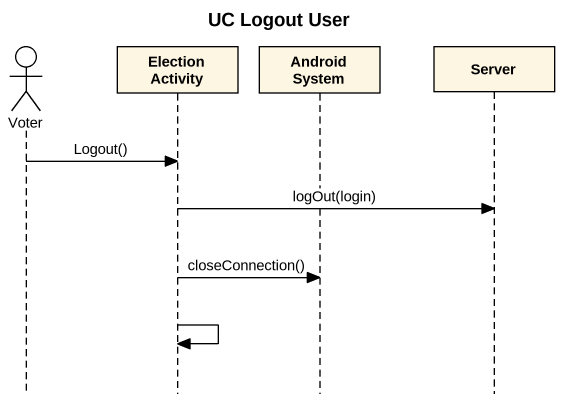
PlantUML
@startuml
title UC Logout User
hide footbox
actor Voter
participant "Election Activity" as Election_Activity
participant "Android System" as Android_System
participant Server

Voter -> Election_Activity : Logout()
Election_Activity -> Server : logOut(login)
Election_Activity -> Android_System : closeConnection()
Election_Activity -> Election_Activity
@enduml
